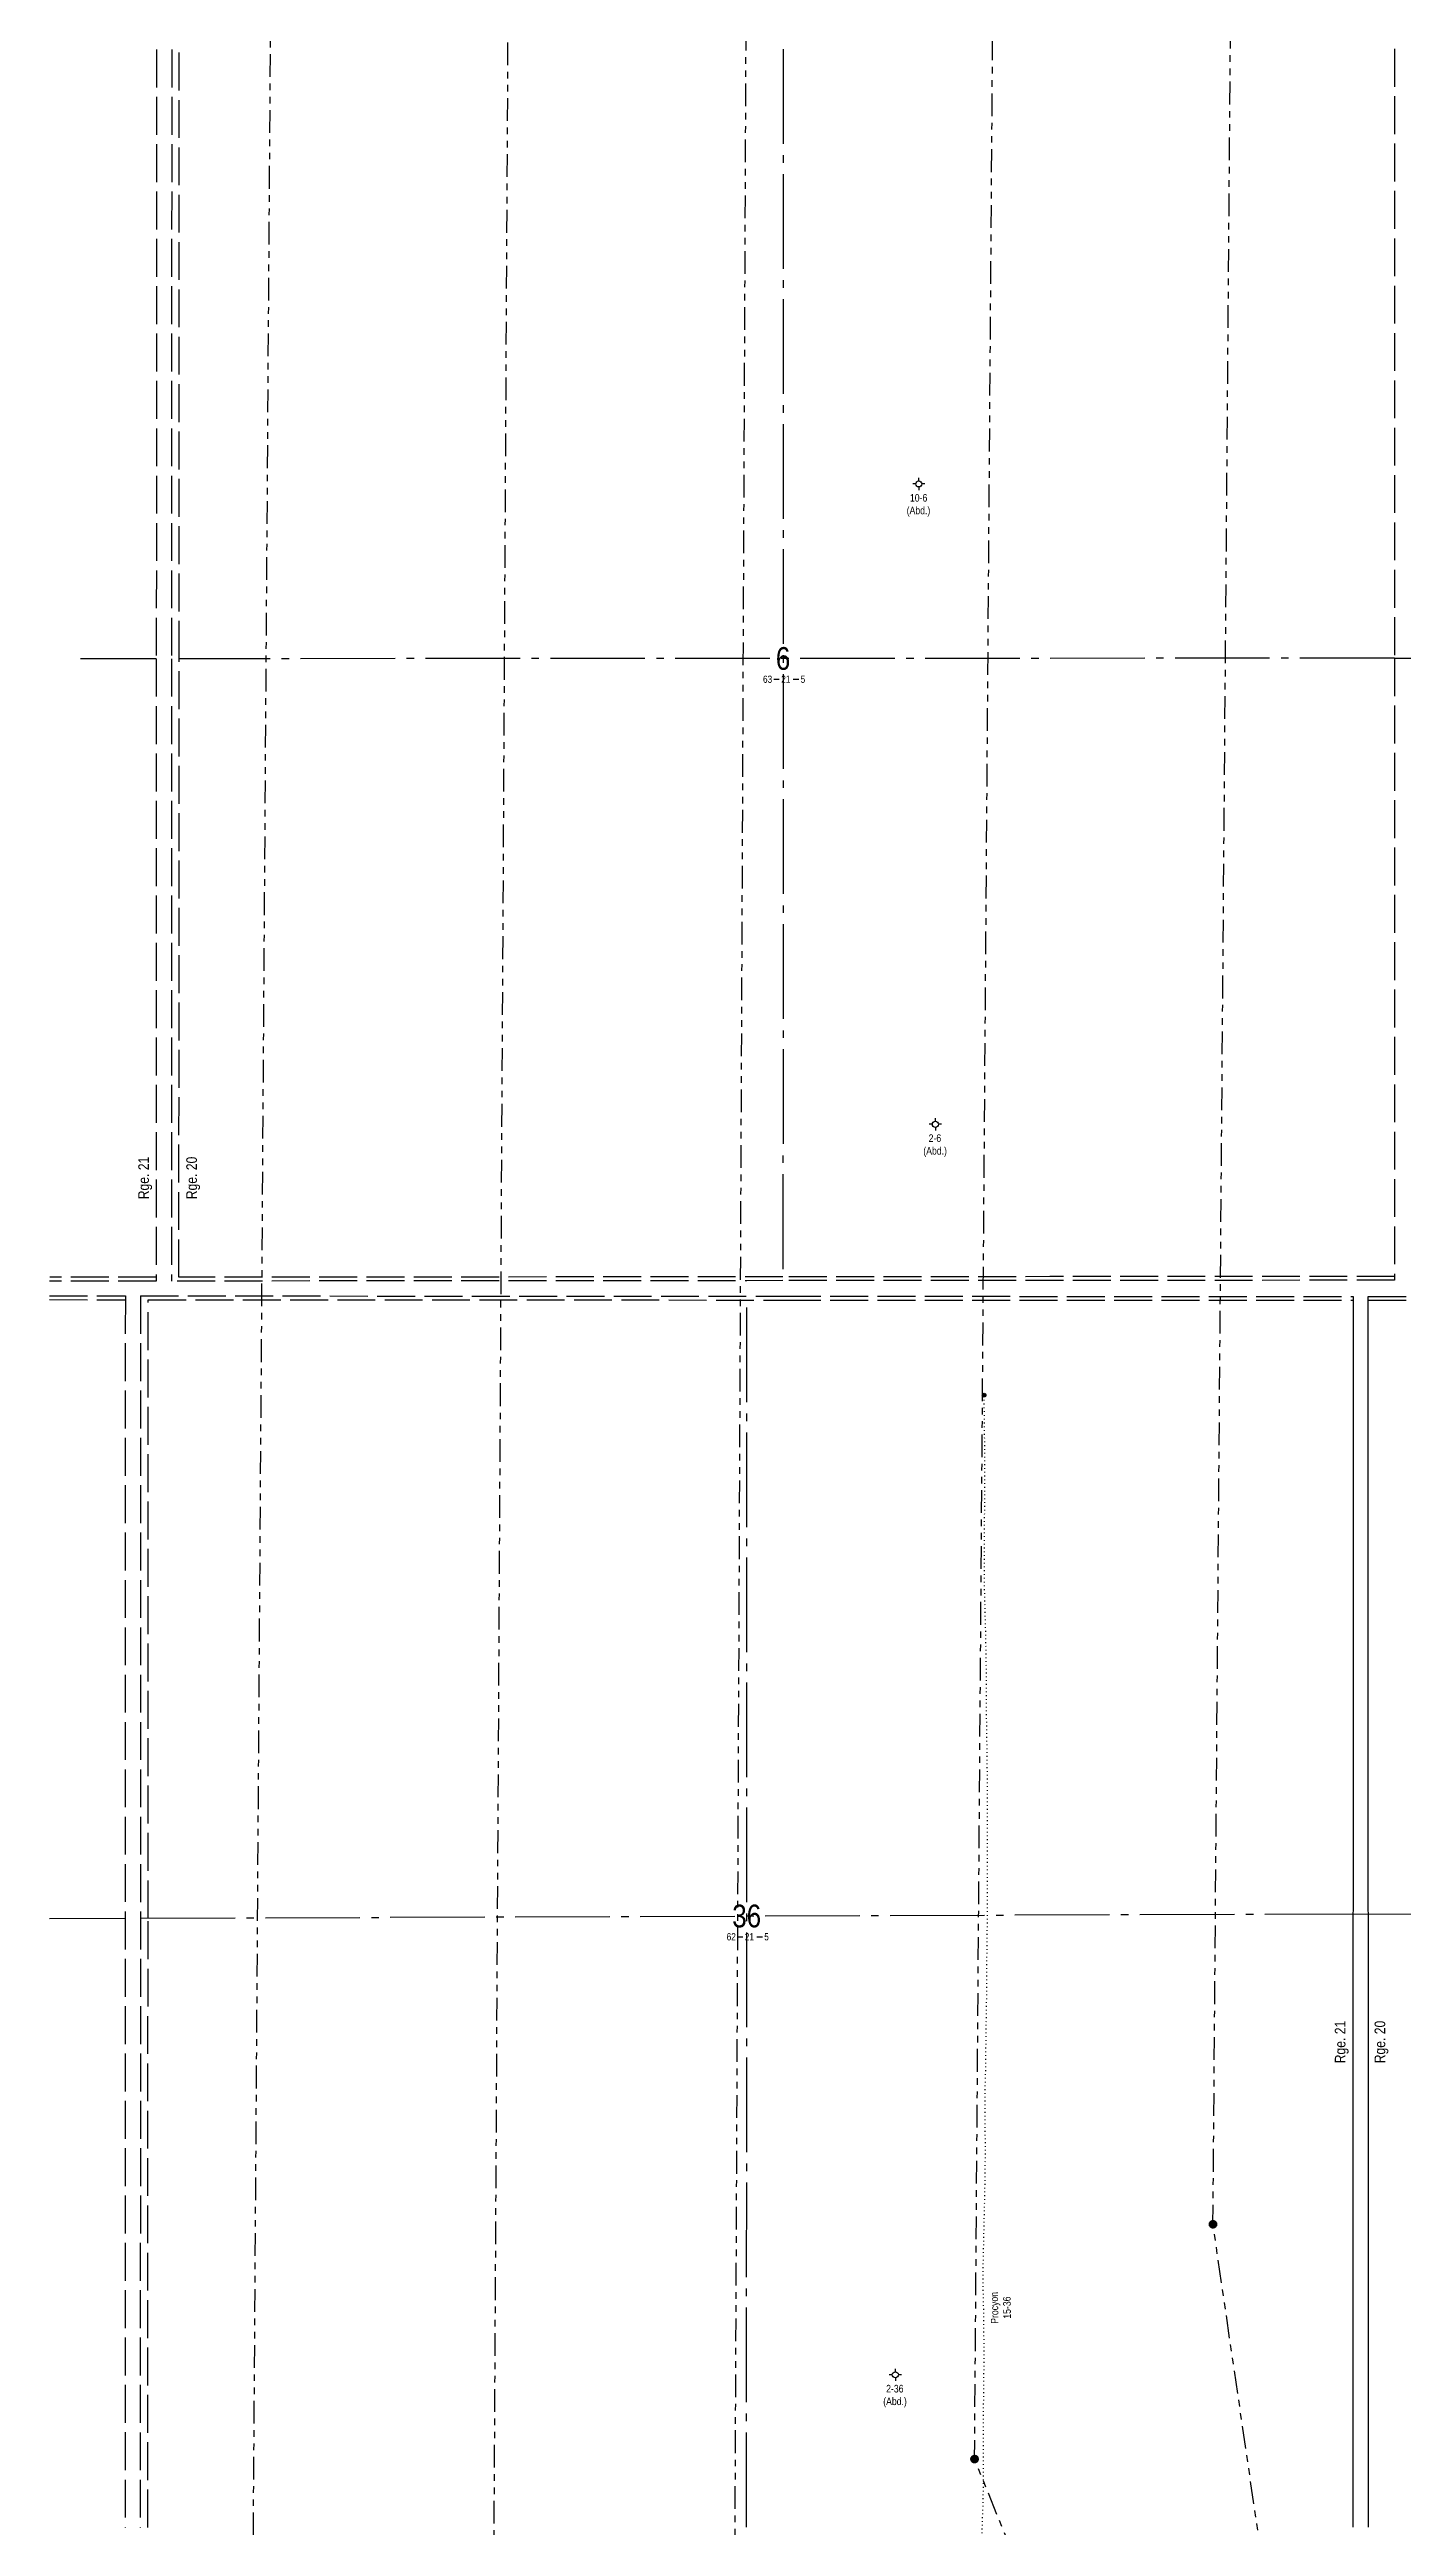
# Model space of a CAD drawing. Extents: x 492570 to 504268, y 6024618 to 6032974.
# Drawn here: x 498179 to 499966, y 6027974 to 6031244 of the extents above; entities that cross this region are included whole.
import ezdxf
from ezdxf.enums import TextEntityAlignment as Align

# ---------------------------------------------------------------- set-up
doc = ezdxf.new("R2010")
doc.units = 0
doc.header["$LTSCALE"] = 5
doc.header["$PDMODE"] = 34
doc.header["$PDSIZE"] = 0.03
for name, pattern in [('foc-DOT', [1, 0.2, -0.8]), ('foc-DRILLPATH', [14.75, 6, -1.75, 1.75, -1.75, 1.75, -1.75]), ('foc-QUARTERLINE', [33, 25, -3, 2, -3]), ('foc-UNSURVEYED', [12.5, 10, -2.5])]:
    doc.linetypes.add(name, pattern=pattern)
for name, color, linetype in [('10', 1, 'Continuous'), ('100153606221W500', 7, 'Continuous'), ('9', 3, 'Continuous'), ('AS-DRILL-T', 8, 'Continuous'), ('D-TXT', 6, 'Continuous'), ('DETAIL-HZ-Existing', 8, 'foc-DOT'), ('DRILL-T', 8, 'Continuous'), ('F-WS-S', 8, 'Continuous'), ('L-MON', 1, 'Continuous'), ('L-QSEC', 8, 'foc-QUARTERLINE'), ('L-SEC', 7, 'Continuous'), ('L-SECLBL', 7, 'Continuous'), ('L-USEC', 7, 'foc-UNSURVEYED'), ('P-PDRILLPATH', 12, 'foc-DRILLPATH')]:
    doc.layers.add(name, color=color, linetype=linetype)
doc.layers.add('F-WS-T', color=190, linetype='Continuous', lineweight=9)
doc.styles.add('80L', font='ARIALN.TTF', dxfattribs={"height": 10})
doc.styles.add('SIMPLEX', font='ARIALN.TTF')

# ---------------------------------------------------------------- blocks, each defined once
blk = doc.blocks.new('plbh')
at = {"layer": 'L-MON'}
h = blk.add_hatch(color=255, dxfattribs=at)
h.dxf.hatch_style = 1
edge = h.paths.add_edge_path()
edge.add_arc((0, 0), 1.16, 0, 360)
h = blk.add_hatch(color=256, dxfattribs=at)
h.dxf.hatch_style = 1
h.paths.add_polyline_path([(-0.96, 0, 1), (0.96, 0, 1)])
h.paths.add_polyline_path([(0.91, 0, -1), (-0.91, 0, -1)], flags=16)
h.paths.add_polyline_path([(0.45, 0, -1), (-0.45, 0, -1)], flags=0)
h = blk.add_hatch(color=256, dxfattribs=at)
h.dxf.hatch_style = 1
h.paths.add_polyline_path([(-0.45, 0, 1), (0.45, 0, 1)])
h.paths.add_polyline_path([(0.4, 0, -1), (-0.4, 0, -1)], flags=16)
at = {"layer": 'L-MON', "color": 240}
for radius in [0.96, 0.91, 0.45, 0.4]:
    blk.add_circle((0, 0), radius, dxfattribs=at)
blk = doc.blocks.new('L-SECLBL')
at = {"layer": '9', "color": 7}
for p, q in [((-5.1, -27.8), (-12.3, -27.8)), ((20.7, -27.8), (13.5, -27.8))]:
    blk.add_line(p, q, dxfattribs=at)
at = {"layer": '10', "color": 2, "style": 'SIMPLEX'}
blk.add_attdef('SEC', text='', height=30, dxfattribs=at).set_placement((0, 0), align=Align.MIDDLE)
at = {"layer": '10', "color": 5, "style": '80L'}
blk.add_attdef('TWP', text='', height=9.5, dxfattribs=at).set_placement((-14.4, -27.4), align=Align.MIDDLE_RIGHT)
blk.add_attdef('RGE', text='', height=9.5, dxfattribs=at).set_placement((3.6, -27.4), align=Align.MIDDLE_CENTER)
blk.add_attdef('MER', text='', height=9.5, dxfattribs=at).set_placement((23.2, -27.4), align=Align.MIDDLE_LEFT)
blk = doc.blocks.new('BH-Existing')
at = {"layer": 'AS-DRILL-T'}
h = blk.add_hatch(color=256, dxfattribs=at)
h.dxf.hatch_style = 1
edge = h.paths.add_edge_path()
edge.add_arc((0, 0), 0.5, 0, 360)
blk.add_circle((0, 0), 0.5, dxfattribs=at)
blk = doc.blocks.new('GABD')
for p, q in [((-0.81, 0), (-1.62, 0)), ((0, 0.81), (0, 1.62)), ((1.62, 0), (0.81, 0)), ((0, -0.81), (0, -1.62))]:
    blk.add_line(p, q)
blk.add_circle((0, 0), 0.8)

msp = doc.modelspace()

# ---------------------------------------------------------------- linework, layer by layer
at = {"layer": '100153606221W500'}
msp.add_point((499413.516, 6029467.555), dxfattribs=at)
at = {"layer": 'DETAIL-HZ-Existing', "flags": 128}
msp.add_lwpolyline([(499413.525, 6027462.594), (499413.695, 6027462.664), (499413.895, 6027462.504), (499413.855, 6027462.234), (499413.824, 6027461.974), (499413.774, 6027461.674), (499413.744, 6027461.414), (499413.734, 6027461.314), (499413.694, 6027461.114), (499413.664, 6027460.904), (499413.664, 6027460.674), (499413.674, 6027460.554), (499413.734, 6027460.304), (499413.804, 6027460.064), (499413.894, 6027459.874), (499414.054, 6027459.764), (499414.304, 6027459.634), (499414.594, 6027459.494), (499415.134, 6027459.164), (499415.644, 6027458.784), (499415.884, 6027458.584), (499416.244, 6027458.274), (499416.504, 6027457.974), (499416.484, 6027457.694), (499416.264, 6027457.704), (499416.024, 6027458.094), (499415.814, 6027458.374), (499415.484, 6027458.664), (499415.064, 6027459.114), (499414.764, 6027459.544), (499414.374, 6027459.974), (499413.814, 6027460.424), (499413.354, 6027460.844), (499412.974, 6027461.194), (499412.614, 6027461.464), (499412.414, 6027461.544), (499412.294, 6027461.444), (499412.394, 6027461.354), (499412.744, 6027461.494), (499412.984, 6027461.574), (499413.304, 6027461.574), (499413.984, 6027461.714), (499414.384, 6027461.974), (499414.525, 6027462.224), (499414.785, 6027462.304), (499415.265, 6027462.514), (499415.825, 6027462.764), (499416.355, 6027462.844), (499416.425, 6027462.874), (499416.435, 6027462.924), (499416.445, 6027463.004), (499416.515, 6027463.374), (499416.635, 6027464.084), (499416.725, 6027464.994), (499416.705, 6027466.204), (499416.645, 6027467.694), (499416.605, 6027469.454), (499416.536, 6027471.354), (499416.406, 6027473.454), (499416.196, 6027475.724), (499415.937, 6027478.174), (499415.777, 6027480.894), (499415.757, 6027483.664), (499415.818, 6027486.144), (499415.838, 6027488.644), (499415.858, 6027491.254), (499415.859, 6027494.204), (499415.839, 6027497.634), (499415.869, 6027501.264), (499415.93, 6027504.954), (499416.01, 6027508.854), (499416.131, 6027513.294), (499416.241, 6027517.865), (499416.282, 6027522.695), (499416.243, 6027527.875), (499416.083, 6027533.305), (499415.954, 6027538.815), (499415.935, 6027544.275), (499415.946, 6027550.455), (499415.966, 6027556.875), (499416.057, 6027563.425), (499416.218, 6027570.085), (499416.359, 6027577.115), (499416.41, 6027584.445), (499416.431, 6027591.875), (499416.432, 6027599.185), (499416.363, 6027606.566), (499416.304, 6027613.936), (499416.284, 6027621.356), (499416.215, 6027628.526), (499416.076, 6027635.946), (499415.927, 6027642.996), (499415.728, 6027650.016), (499415.519, 6027657.026), (499415.37, 6027664.056), (499415.311, 6027671.246), (499415.282, 6027678.597), (499415.253, 6027685.747), (499415.203, 6027692.827), (499415.124, 6027699.717), (499415.025, 6027707.097), (499414.906, 6027714.427), (499414.747, 6027721.347), (499414.558, 6027728.707), (499414.369, 6027736.277), (499414.26, 6027743.787), (499414.261, 6027751.637), (499414.262, 6027759.118), (499414.263, 6027767.288), (499414.234, 6027775.518), (499414.055, 6027783.918), (499413.796, 6027792.378), (499413.577, 6027800.308), (499413.328, 6027808.908), (499413.039, 6027817.479), (499412.71, 6027826.149), (499412.331, 6027834.849), (499411.992, 6027843.339), (499411.703, 6027851.859), (499411.434, 6027860.449), (499411.196, 6027869.419), (499410.947, 6027878.479), (499410.668, 6027887.59), (499410.379, 6027896.68), (499410.12, 6027905.86), (499410.011, 6027915.05), (499410.053, 6027924.96), (499410.204, 6027934.34), (499410.385, 6027943.17), (499410.576, 6027952.58), (499410.787, 6027962.16), (499411.058, 6027971.481), (499411.379, 6027980.85), (499411.55, 6027984.9), (499412.112, 6027998.881), (499412.323, 6028007.151), (499412.494, 6028016.781), (499412.645, 6028026.181), (499412.746, 6028035.791), (499412.768, 6028045.401), (499412.759, 6028055.001), (499412.76, 6028064.401), (499412.751, 6028074.021), (499412.692, 6028083.432), (499412.673, 6028092.822), (499412.765, 6028102.502), (499412.876, 6028112.062), (499412.877, 6028121.652), (499412.898, 6028130.612), (499412.979, 6028140.272), (499413.101, 6028149.792), (499413.242, 6028159.042), (499413.323, 6028168.453), (499413.404, 6028178.173), (499413.497, 6028197.143), (499413.439, 6028215.963), (499413.331, 6028234.333), (499413.144, 6028253.383), (499412.776, 6028272.744), (499412.398, 6028290.824), (499412.291, 6028309.144), (499412.593, 6028328.384), (499413.055, 6028346.995), (499413.448, 6028365.825), (499413.87, 6028385.095), (499414.342, 6028404.315), (499414.755, 6028423.555), (499415.037, 6028442.936), (499415.21, 6028462.306), (499415.202, 6028481.146), (499415.104, 6028500.156), (499415.087, 6028519.246), (499415.009, 6028538.317), (499415.152, 6028557.037), (499415.614, 6028576.267), (499415.916, 6028595.627), (499416.089, 6028614.957), (499416.341, 6028634.007), (499416.684, 6028652.828), (499416.946, 6028671.458), (499417.038, 6028690.138), (499417.091, 6028709.508), (499417.353, 6028728.488), (499417.655, 6028747.429), (499417.818, 6028766.259), (499417.99, 6028785.139), (499418.152, 6028803.769), (499418.235, 6028823.01), (499418.177, 6028841.79), (499418.02, 6028860.42), (499417.902, 6028879.03), (499417.924, 6028898.13), (499418.087, 6028916.951), (499418.179, 6028935.661), (499418.031, 6028954.651), (499417.784, 6028973.821), (499417.586, 6028992.612), (499417.289, 6029013.792), (499416.981, 6029032.552), (499416.823, 6029051.302), (499416.776, 6029070.003), (499416.658, 6029088.953), (499416.511, 6029108.003), (499416.233, 6029127.083), (499415.795, 6029146.514), (499415.418, 6029165.604), (499414.89, 6029184.614), (499414.313, 6029203.944), (499414.085, 6029222.585), (499414.087, 6029241.615), (499414.15, 6029260.995), (499414.182, 6029279.985), (499414.215, 6029299.146), (499414.307, 6029318.566), (499414.339, 6029337.286), (499414.362, 6029356.566), (499414.394, 6029375.586), (499414.396, 6029394.657), (499414.249, 6029413.737), (499414.021, 6029432.417), (499413.744, 6029453.607), (499413.526, 6029467.608)], dxfattribs=at)
at = {"layer": 'L-QSEC'}
for p, q in [((499148.129, 6031244.203), (499147.911, 6029618.805)), ((498320.267, 6030439.656), (498220.316, 6030439.743)), ((499955.665, 6030440.434), (498350.426, 6030439.671)), ((499099.893, 6027973.386), (499100.112, 6029598.302)), ((498179.221, 6028776.802), (498279.167, 6028777.174)), ((498299.273, 6028777.249), (499900.728, 6028783.215))]:
    msp.add_line(p, q, dxfattribs=at)
at = {"layer": 'L-QSEC', "flags": 128}
for points in [[(499955.665, 6030440.434), (500783.421, 6030441.027)], [(499900.728, 6028783.215), (500722.327, 6028780.854)]]:
    msp.add_lwpolyline(points, dxfattribs=at)
at = {"layer": 'L-SEC'}
for p, q in [((499900.744, 6029597.911), (499900.713, 6027973.576)), ((499921.062, 6027973.708), (499920.849, 6029597.901))]:
    msp.add_line(p, q, dxfattribs=at)
at = {"layer": 'L-USEC'}
for p, q in [((498179.422, 6029593.755), (498279.368, 6029593.645)), ((498179.427, 6029598.813), (498279.374, 6029598.702))]:
    msp.add_line(p, q, dxfattribs=at)
at = {"layer": 'L-USEC', "flags": 128}
for points in [[(498320.518, 6031243.8), (498320.392, 6030841.728), (498320.267, 6030439.656)], [(498340.624, 6031243.793), (498340.498, 6030841.722), (498340.373, 6030439.65)], [(498350.426, 6030439.671), (498350.552, 6030841.743), (498350.678, 6031243.814)], [(499955.632, 6031244.597), (499955.649, 6030842.516), (499955.665, 6030440.434)], [(498320.267, 6030439.656), (498320.143, 6030031.478), (498320.016, 6029618.241)], [(498340.373, 6030439.65), (498340.249, 6030031.472), (498340.122, 6029618.225)], [(498350.176, 6029623.318), (498350.302, 6030031.496), (498350.426, 6030439.671)], [(499955.665, 6030440.434), (499955.682, 6030032.423), (499955.699, 6029619.354)], [(498320.013, 6029618.241), (498309.531, 6029618.249), (498279.371, 6029618.275), (498179.425, 6029618.359)], [(498320.018, 6029623.298), (498309.535, 6029623.306), (498279.375, 6029623.333), (498179.429, 6029623.417)], [(499147.915, 6029618.805), (499100.115, 6029618.772), (498744.016, 6029618.529), (498699.795, 6029618.499), (498340.122, 6029618.254)], [(499147.911, 6029623.862), (499100.111, 6029623.829), (498744.013, 6029623.586), (498699.791, 6029623.556), (498699.791, 6029623.556), (498350.176, 6029623.318)], [(499955.699, 6029624.412), (499920.845, 6029624.388), (499900.741, 6029624.373), (499551.804, 6029624.137), (499500.426, 6029624.101), (499147.911, 6029623.862)], [(499955.702, 6029619.354), (499920.849, 6029619.331), (499900.745, 6029619.316), (499551.807, 6029619.079), (499500.43, 6029619.044), (499147.915, 6029618.805)], [(498279.369, 6029598.702), (498279.268, 6029185.46), (498279.167, 6028777.275), (498279.069, 6028375.232), (498278.969, 6027973.189)], [(498299.475, 6029598.691), (498299.374, 6029185.455), (498299.273, 6028777.27), (498299.175, 6028375.227), (498299.075, 6027973.184)], [(498299.475, 6029598.691), (498320.01, 6029598.682), (498350.17, 6029598.667), (498699.79, 6029598.497), (498744.009, 6029598.475), (499100.112, 6029598.302), (499147.91, 6029598.279)], [(498309.326, 6028777.287), (498309.427, 6029185.46), (498309.527, 6029593.63)], [(498309.527, 6029593.63), (498320.008, 6029593.625), (498350.168, 6029593.61), (498699.787, 6029593.44), (498744.006, 6029593.418), (499100.109, 6029593.245), (499147.907, 6029593.222)], [(499147.907, 6029593.222), (499500.428, 6029593.049), (499551.802, 6029593.024), (499900.744, 6029592.853)], [(499147.91, 6029598.279), (499500.43, 6029598.106), (499551.804, 6029598.081), (499900.747, 6029597.911)], [(499920.845, 6029597.932), (500321.496, 6029598.349), (500379.696, 6029598.41), (500722.148, 6029598.767)], [(499920.85, 6029592.875), (500321.501, 6029593.292), (500379.701, 6029593.353), (500722.153, 6029593.709)], [(498309.127, 6027973.199), (498309.227, 6028375.244), (498309.326, 6028777.287)]]:
    msp.add_lwpolyline(points, dxfattribs=at)
at = {"layer": 'P-PDRILLPATH', "flags": 128}
for points in [[(499947.827, 6026691.552), (499083.59, 6027713.522), (499105.68, 6032742.55)], [(499955.132, 6026691.143), (499400.983, 6028063.41), (499435.857, 6032742.706)], [(499962.437, 6026690.734), (499715.82, 6028373.318), (499750.688, 6032742.873)], [(499940.523, 6026691.96), (498763.703, 6027473.575), (498790.72, 6032327.61)], [(500018.918, 6026687.573), (498443.829, 6027288.598), (498475.767, 6031938.079)]]:
    msp.add_lwpolyline(points, dxfattribs=at)

# ---------------------------------------------------------------- block references
at = {"layer": 'AS-DRILL-T', "xscale": 4.997316549999998, "yscale": 4.997316549999998, "zscale": 4.997316549999998}
msp.add_blockref('BH-Existing', (499413.526, 6029467.608), dxfattribs=at)
at = {"layer": 'F-WS-S', "xscale": 4.997316549999959, "yscale": 4.997316549999959, "zscale": 4.999999999999954}
for p in [(499327.31, 6030670.386), (499349.251, 6029825.183), (499296.309, 6028174.622)]:
    msp.add_blockref('GABD', p, dxfattribs=at)
at = {"layer": 'L-MON', "xscale": 4.997316549999959, "yscale": 4.997316549999959, "zscale": 54.97048204999951}
for p in [(499715.82, 6028373.318), (499400.983, 6028063.41)]:
    msp.add_blockref('plbh', p, dxfattribs=at)
at = {"layer": 'L-SECLBL', "xscale": 0.99946331, "yscale": 0.99946331, "zscale": 0.9994709999999836}
for p, values in [((499148.021, 6030440.05), {'SEC': '6', 'TWP': '63', 'RGE': '21', 'MER': '5'}), ((499100.001, 6028780.232), {'SEC': '36', 'TWP': '62', 'RGE': '21', 'MER': '5'})]:
    msp.add_blockref('L-SECLBL', p, dxfattribs=at).add_auto_attribs(values)

# ---------------------------------------------------------------- texts
at = {"layer": 'D-TXT', "color": 3, "char_height": 14, "attachment_point": 1, "rotation": 90.007579, "style": '80L'}
for s, width, insert in [('Rge. 21', 53.3415, (498296.514, 6029726.281)), ('Rge. 20', 55.51884, (498359.884, 6029726.303)), ('Rge. 21', 53.3415, (499876.733, 6028585.816)), ('Rge. 20', 55.51884, (499929.283, 6028585.837))]:
    msp.add_mtext_dynamic_manual_height_columns(s, width=width, gutter_width=47.5, heights=[0], dxfattribs=dict(at, insert=insert))
at = {"layer": 'DRILL-T', "insert": (499422.506, 6028241.381), "char_height": 9.99463, "attachment_point": 1, "rotation": 91.087575, "style": '80L'}
msp.add_mtext_dynamic_manual_height_columns('\\pi0.48971;Procyon\\P\\pi6.8949;15-36', width=41.29883, gutter_width=49.973, heights=[0], dxfattribs=at)
at = {"layer": 'F-WS-T', "char_height": 9.99471, "attachment_point": 1, "style": '80L'}
for s, insert in [('\\pi4.72;10-6\\P\\pi0.39415;(Abd.)', (499310.891, 6030657.091)), ('\\pi7.4504;2-6\\P\\pi0.39415;(Abd.)', (499332.832, 6029811.888)), ('\\pi4.2666;2-36\\P\\pi0.39415;(Abd.)', (499279.889, 6028161.326))]:
    msp.add_mtext_dynamic_manual_height_columns(s, width=30.58153, gutter_width=49.973, heights=[0], dxfattribs=dict(at, insert=insert))

doc.saveas('drawing.dxf')
